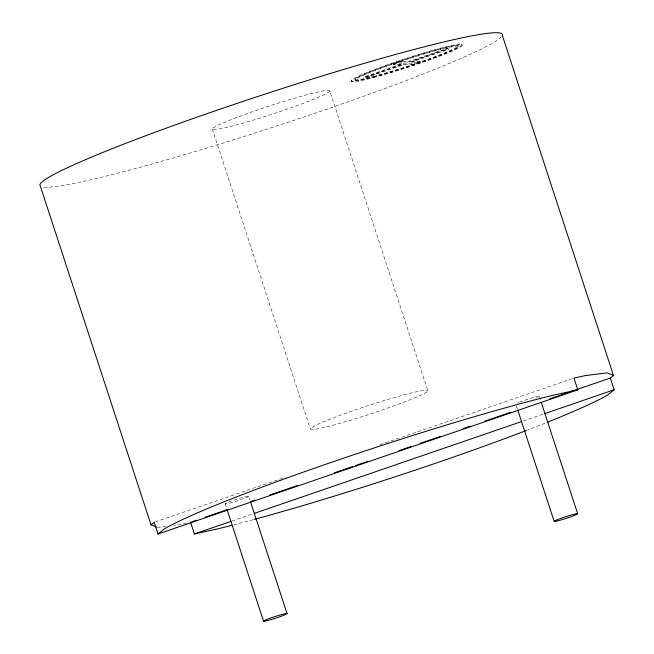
<?xml version="1.0" encoding="UTF-8"?>
<svg xmlns="http://www.w3.org/2000/svg" width="654" height="654" viewBox="0 0 654 654"><rect width="100%" height="100%" fill="white"/><g stroke="black" fill="none" stroke-linecap="round" stroke-linejoin="round"><path stroke-width="0.49" stroke-dasharray="3.27 2.45" d="M393.136 63.879L401.908 63.871L402.161 64.648L393.389 64.664L393.136 63.879L400.763 61.263L409.535 61.247L446.339 48.609L448.154 48.609L448.407 49.385L411.603 62.032L411.35 61.247L448.154 48.609M393.389 64.664L401.016 62.04L409.788 62.032L446.592 49.393L448.407 49.385M411.35 61.247L420.121 61.239L420.375 62.016L412.748 64.64L403.976 64.648L367.172 77.286L365.357 77.295L365.104 76.51L401.908 63.871M365.104 76.51L366.919 76.51L403.722 63.871L412.494 63.855L420.121 61.239M365.357 77.295L402.161 64.648M155.17 521.941L285.438 477.199M380.007 444.712L572.994 378.429M232.031 521.025L253.262 513.733M523.445 420.931L543.711 413.974M186.643 523.077L173.899 525.399M157.246 527.451L166.067 526.364M411.603 62.032L420.375 62.016M461.585 44.063L461.838 44.848M458.07 45.527L458.323 46.311M446.339 48.609L446.592 49.393M539.321 396.455L540.907 401.303M412.494 63.855L412.748 64.64M409.535 61.247L409.788 62.032M516.439 405.987L517.396 408.897M403.722 63.871L403.976 64.648M400.763 61.263L401.016 62.04M366.919 76.51L367.172 77.286M355.187 79.584L355.441 80.368M351.672 81.055L351.926 81.832M329.853 91.02A61.852 4.316 -18.1 0 1 240.1 123.917A61.852 4.316 -18.1 0 1 243.272 115.03A61.852 4.316 -18.1 0 1 329.853 91.02L427.863 390.879A61.852 4.316 -18.1 0 1 338.11 423.776A61.852 4.316 -18.1 0 1 341.282 414.889A61.852 4.316 -18.1 0 1 427.863 390.879M212.297 128.952L310.307 428.811M248.716 496.272A12.369 0.867 -18.1 0 1 230.797 502.844A12.369 0.867 -18.1 0 1 231.361 501.087A12.369 0.867 -18.1 0 1 248.716 496.272L249.983 500.146M225.197 503.866L226.783 508.714M545.044 423.187A243.296 16.971 -18.1 0 1 527.377 430.095M253.368 519.66A243.296 16.971 -18.1 0 1 233.445 524.925M501.495 36.649A243.296 16.971 -18.1 0 1 274.999 126.557A243.296 16.971 -18.1 0 1 41.48 186.799M519.48 402.218A12.369 0.867 -18.1 0 1 535.749 396.937A12.369 0.867 -18.1 0 1 536.362 397.992M517.551 403.036A12.369 0.867 -18.1 0 1 518.769 402.504M373.769 77.548A58.435 4.079 -18.1 0 0 462.067 45.894A58.435 4.079 -18.1 0 0 384.805 66.585A58.435 4.079 -18.1 0 0 373.769 77.548M373.311 77.278A54.266 3.785 -18.1 0 0 457.596 47.587A54.266 3.785 -18.1 0 0 389.743 65.155A54.266 3.785 -18.1 0 0 373.311 77.278M373.516 76.763A58.435 4.079 -18.1 0 0 461.814 45.11A58.435 4.079 -18.1 0 0 384.552 65.801A58.435 4.079 -18.1 0 0 373.516 76.763M373.05 76.493A54.266 3.785 -18.1 0 0 457.342 46.802A54.266 3.785 -18.1 0 0 389.49 64.378A54.266 3.785 -18.1 0 0 373.05 76.493"/><path stroke-width="0.98" d="M613.485 375.486L502.305 35.316A243.296 16.971 -18.1 0 0 277.509 90.056A243.296 16.971 -18.1 0 0 39.853 184.657L151.033 524.835L154.205 522.268L158.039 533.999L577.793 389.825L573.959 378.094L585.722 375.527L607.272 372.87L613.485 375.486L610.313 378.045L570.754 391.64M158.039 533.999L164.416 528.857A243.296 16.971 -18.1 0 1 554.142 394.991L577.793 389.825M610.313 378.045L614.147 389.776L607.779 394.918A243.296 16.971 -18.1 0 1 547.161 422.345M191.532 521.892L196.355 520.232M205.045 517.249L227.232 509.63M250.392 501.675L255.215 500.016M269.693 495.045L297.676 485.431M334.341 472.842L352.678 466.539M355.572 465.55L368.12 461.242M398.997 450.631L411.538 446.322M420.22 443.338L440.485 436.381M463.645 428.427L470.398 426.106M484.876 421.135L510.929 412.183M549.524 398.932L567.86 392.629M190.567 522.227L194.401 533.95L231.066 521.361M254.226 513.406L521.516 421.593M544.676 413.639L614.147 389.776M194.401 533.95L218.044 528.792A243.296 16.971 -18.1 0 0 231.557 525.415M151.033 524.835L156.363 527.075M541.226 402.267L577.662 513.758A12.369 0.867 -18.1 0 1 559.742 520.331A12.369 0.867 -18.1 0 1 560.314 518.573A12.369 0.867 -18.1 0 1 577.662 513.758M517.706 409.862L554.151 521.344M250.613 502.092L287.057 613.575A12.369 0.867 -18.1 0 1 269.137 620.147A12.369 0.867 -18.1 0 1 269.701 618.39A12.369 0.867 -18.1 0 1 287.057 613.575M227.102 509.687L263.537 621.169M526.454 430.446A243.296 16.971 -18.1 0 1 254.406 519.374"/></g></svg>
